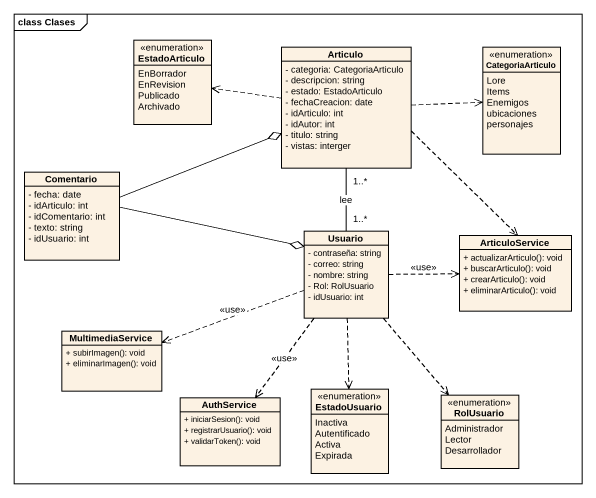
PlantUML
@startuml
mainframe class Clases
hide circle
hide empty members
skinparam classAttributeIconSize 0
enum EstadoArticulo {
  EnBorrador
  EnRevision
  Publicado
  Archivado
}
class Articulo {
  - categoria: CategoriaArticulo
  - descripcion: string
  - estado: EstadoArticulo
  - fechaCreacion: date
  - idArticulo: int
  - idAutor: int
  - titulo: string
  - vistas: interger
}
enum CategoriaArticulo {
  Lore
  Items
  Enemigos
  ubicaciones
  personajes
}
class Comentario {
  - fecha: date
  - idArticulo: int
  - idComentario: int
  - texto: string
  - idUsuario: int
}
class Usuario {
  - contraseña: string
  - correo: string
  - nombre: string
  - Rol: RolUsuario
  - idUsuario: int
}
class ArticuloService {
  + actualizarArticulo(): void
  + buscarArticulo(): void
  + crearArticulo(): void
  + eliminarArticulo(): void
}
class MultimediaService {
  + subirImagen(): void
  + eliminarImagen(): void
}
class AuthService {
  + iniciarSesion(): void
  + registrarUsuario(): void
  + validarToken(): void
}
enum EstadoUsuario {
  Inactiva
  Autentificado
  Activa
  Expirada
}
enum RolUsuario {
  Administrador
  Lector
  Desarrollador
}
Articulo .left.> EstadoArticulo
Articulo .right.> CategoriaArticulo
Articulo ..> ArticuloService
Comentario -right-o Articulo
Comentario -right-o Usuario
Usuario "1..*" -up- "1..*" Articulo : lee
Usuario .right.> ArticuloService : <<use>>
Usuario .left.> MultimediaService : <<use>>
Usuario ..> AuthService : <<use>>
Usuario ..> EstadoUsuario
Usuario ..> RolUsuario
@enduml
